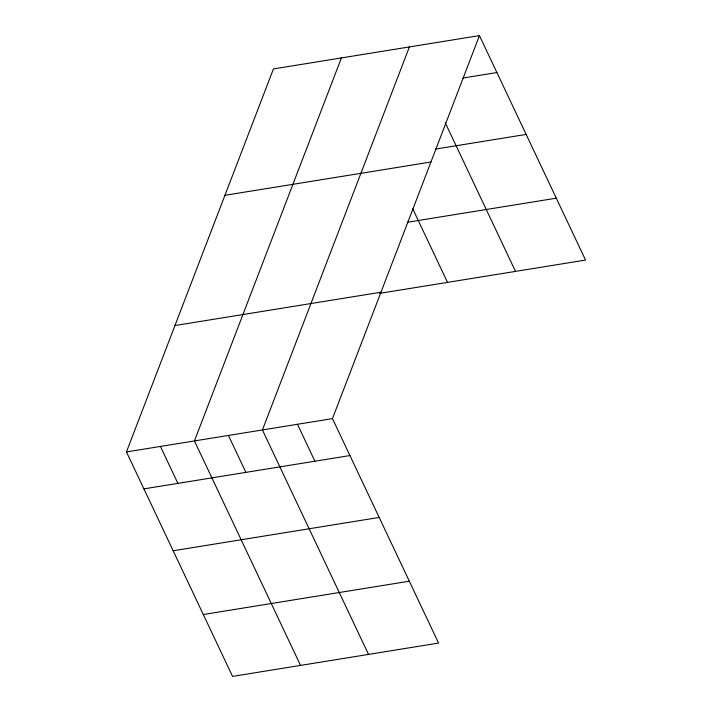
<?xml version="1.0" encoding="UTF-8"?>
<svg xmlns="http://www.w3.org/2000/svg" width="712" height="712" viewBox="0 0 712 712"><rect width="100%" height="100%" fill="white"/><g stroke="black" fill="none" stroke-linecap="round" stroke-linejoin="round"><path stroke-width="1.07" d="M479.443 35.6L332.468 418.62L438.565 643.078L232.557 676.4L126.451 451.933L273.435 68.922L479.443 35.6L585.549 260.067L379.532 293.38M341.413 57.921L194.438 440.942L300.544 665.409M409.4 46.93L262.425 429.941L368.522 654.408M462.978 78.026L496.905 72.535M435.281 149.12L526.159 134.417M224.93 195.31L430.938 161.998M407.3 222.278L556.294 198.176M174.956 325.544L380.965 292.223M126.451 451.933L332.468 418.62M143.913 488.868L349.921 455.555M173.167 550.759L379.176 517.437M203.303 614.518L409.32 581.197M445.258 122.793L515.506 271.397M412.613 208.545L447.519 282.388M297.447 424.281L314.9 461.216M228.427 435.441L245.889 472.376M160.44 446.442L177.902 483.377"/></g></svg>
